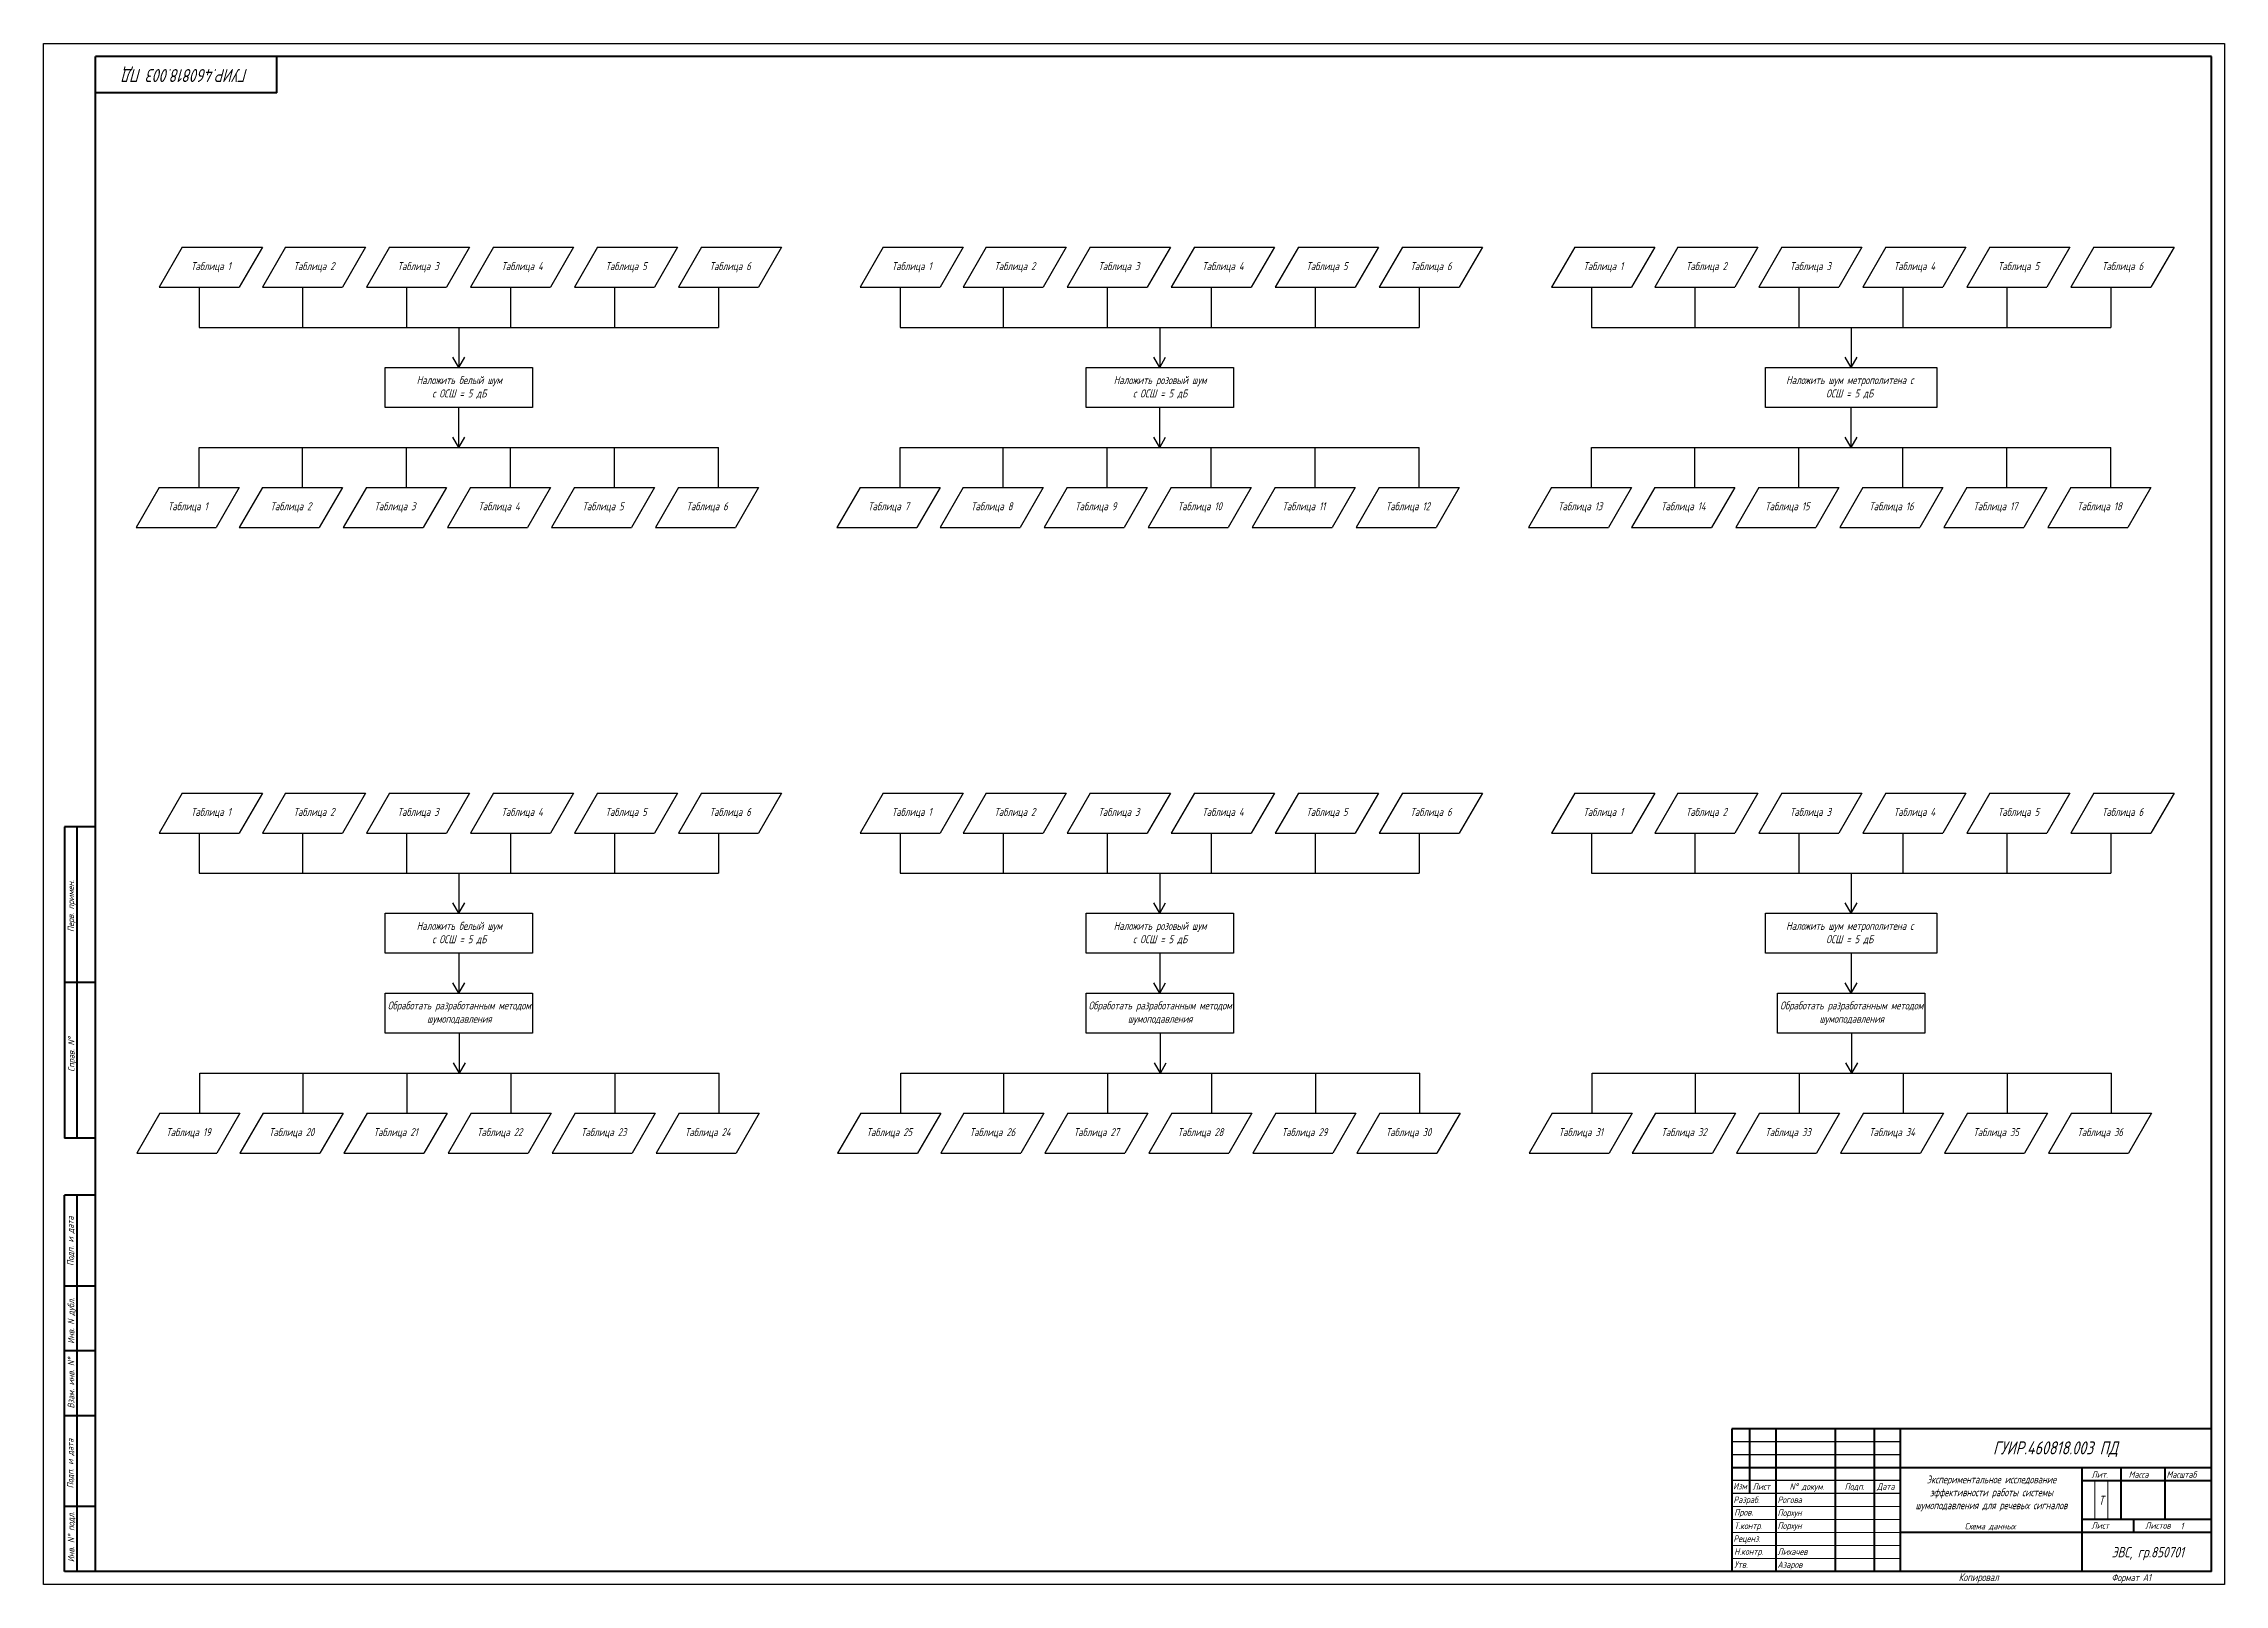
# Model space of a CAD drawing. Extents: x 1752 to 5639, y -294 to 668.
# Drawn here: x 1752 to 2593, y 74 to 668 of the extents above; entities that cross this region are included whole.
import ezdxf

# ---------------------------------------------------------------- set-up
doc = ezdxf.new("R2010")
doc.units = 0
doc.header["$MEASUREMENT"] = 0
doc.layers.get('0').update_dxf_attribs({"linetype": 'CONTINUOUS'})
doc.layers.add('KONTUR', color=7, linetype='CONTINUOUS')
for name, color, linetype, lineweight in [('Основная', 7, 'CONTINUOUS', 40), ('текст', 7, 'CONTINUOUS', 30), ('тонкая', 7, 'CONTINUOUS', 20)]:
    doc.layers.add(name, color=color, linetype=linetype, lineweight=lineweight)
doc.styles.add('стиль1', font='romans.shx', dxfattribs={"width": 0.75, "oblique": 15, "height": 3.5})

msp = doc.modelspace()

# ---------------------------------------------------------------- linework, layer by layer
for p, q in [((1805.03, 589.05), (1796.12, 573.62)), ((1805.03, 589.05), (1835.89, 589.05)), ((1835.89, 589.05), (1826.98, 573.62)), ((1844.8, 589.05), (1835.89, 573.62)), ((1844.8, 589.05), (1875.66, 589.05)), ((1875.66, 589.05), (1866.76, 573.62)), ((1884.92, 589.05), (1876.01, 573.62)), ((1884.92, 589.05), (1915.79, 589.05)), ((1915.79, 589.05), (1906.88, 573.62)), ((1925.04, 589.05), (1916.13, 573.62)), ((1925.04, 589.05), (1955.91, 589.05)), ((1955.91, 589.05), (1947, 573.62)), ((1965.16, 589.05), (1956.26, 573.62)), ((1965.16, 589.05), (1996.03, 589.05)), ((1996.03, 589.05), (1987.12, 573.62)), ((2005.29, 589.05), (1996.38, 573.62)), ((2005.29, 589.05), (2036.15, 589.05)), ((2036.15, 589.05), (2027.24, 573.62)), ((2075.29, 589.05), (2066.38, 573.62)), ((2075.29, 589.05), (2106.16, 589.05)), ((2106.16, 589.05), (2097.25, 573.62)), ((2115.06, 589.05), (2106.16, 573.62)), ((2115.06, 589.05), (2145.93, 589.05)), ((2145.93, 589.05), (2137.02, 573.62)), ((2155.19, 589.05), (2146.28, 573.62)), ((2155.19, 589.05), (2186.05, 589.05)), ((2186.05, 589.05), (2177.14, 573.62)), ((2195.31, 589.05), (2186.4, 573.62)), ((2195.31, 589.05), (2226.17, 589.05)), ((2226.17, 589.05), (2217.26, 573.62)), ((2235.43, 589.05), (2226.52, 573.62)), ((2235.43, 589.05), (2266.29, 589.05)), ((2266.29, 589.05), (2257.38, 573.62)), ((2275.55, 589.05), (2266.64, 573.62)), ((2275.55, 589.05), (2306.41, 589.05)), ((2306.41, 589.05), (2297.5, 573.62)), ((2342, 589.05), (2333.09, 573.62)), ((2342, 589.05), (2372.86, 589.05)), ((2372.86, 589.05), (2363.95, 573.62)), ((2381.77, 589.05), (2372.86, 573.62)), ((2381.77, 589.05), (2412.63, 589.05)), ((2412.63, 589.05), (2403.72, 573.62)), ((2421.89, 589.05), (2412.98, 573.62)), ((2421.89, 589.05), (2452.75, 589.05)), ((2452.75, 589.05), (2443.84, 573.62)), ((2462.01, 589.05), (2453.1, 573.62)), ((2462.01, 589.05), (2492.87, 589.05)), ((2492.87, 589.05), (2483.97, 573.62)), ((2502.13, 589.05), (2493.22, 573.62)), ((2502.13, 589.05), (2532.99, 589.05)), ((2532.99, 589.05), (2524.09, 573.62)), ((2542.25, 589.05), (2533.34, 573.62)), ((2542.25, 589.05), (2573.12, 589.05)), ((2573.12, 589.05), (2564.21, 573.62)), ((1796.12, 573.62), (1826.98, 573.62)), ((1811.55, 573.62), (1811.55, 558.19)), ((1835.89, 573.62), (1866.76, 573.62)), ((1851.32, 573.62), (1851.32, 558.19)), ((1876.01, 573.62), (1906.88, 573.62)), ((1891.44, 573.62), (1891.44, 558.19)), ((1916.13, 573.62), (1947, 573.62)), ((1931.57, 573.62), (1931.57, 558.19)), ((1956.26, 573.62), (1987.12, 573.62)), ((1971.69, 573.62), (1971.69, 558.19)), ((1996.38, 573.62), (2027.24, 573.62)), ((2011.81, 573.62), (2011.81, 558.19)), ((2066.38, 573.62), (2097.25, 573.62)), ((2081.82, 573.62), (2081.82, 558.19)), ((2106.16, 573.62), (2137.02, 573.62)), ((2121.59, 573.62), (2121.59, 558.19)), ((2146.28, 573.62), (2177.14, 573.62)), ((2161.71, 573.62), (2161.71, 558.19)), ((2186.4, 573.62), (2217.26, 573.62)), ((2201.83, 573.62), (2201.83, 558.19)), ((2226.52, 573.62), (2257.38, 573.62)), ((2241.95, 573.62), (2241.95, 558.19)), ((2266.64, 573.62), (2297.5, 573.62)), ((2282.07, 573.62), (2282.07, 558.19)), ((2333.09, 573.62), (2363.95, 573.62)), ((2348.52, 573.62), (2348.52, 558.19)), ((2372.86, 573.62), (2403.72, 573.62)), ((2388.29, 573.62), (2388.29, 558.19)), ((2412.98, 573.62), (2443.84, 573.62)), ((2428.41, 573.62), (2428.41, 558.19)), ((2453.1, 573.62), (2483.97, 573.62)), ((2468.53, 573.62), (2468.53, 558.19)), ((2493.22, 573.62), (2524.09, 573.62)), ((2508.65, 573.62), (2508.65, 558.19)), ((2533.34, 573.62), (2564.21, 573.62)), ((2548.78, 573.62), (2548.78, 558.19)), ((1811.55, 558.19), (2011.81, 558.19)), ((1911.68, 558.19), (1911.68, 542.76)), ((2081.82, 558.19), (2282.07, 558.19)), ((2181.94, 558.19), (2181.94, 542.76)), ((2348.52, 558.19), (2548.78, 558.19)), ((2448.65, 558.19), (2448.65, 542.76)), ((1911.68, 542.76), (1909.38, 546.75)), ((1911.68, 542.76), (1913.98, 546.75)), ((2181.94, 542.76), (2179.64, 546.75)), ((2181.94, 542.76), (2184.24, 546.75)), ((2448.65, 542.76), (2446.35, 546.75)), ((2448.65, 542.76), (2450.95, 546.75)), ((1883.26, 542.76), (1940.1, 542.76)), ((1883.26, 527.33), (1883.26, 542.76)), ((1940.1, 542.76), (1940.1, 527.33)), ((2153.53, 542.76), (2210.36, 542.76)), ((2153.53, 527.33), (2153.53, 542.76)), ((2210.36, 542.76), (2210.36, 527.33)), ((2415.63, 542.76), (2481.67, 542.76)), ((2415.63, 527.33), (2415.63, 542.76)), ((2481.67, 542.76), (2481.67, 527.33)), ((1940.1, 527.33), (1883.26, 527.33)), ((1911.68, 511.9), (1911.68, 527.33)), ((2210.36, 527.33), (2153.53, 527.33)), ((2181.94, 511.9), (2181.94, 527.33)), ((2481.67, 527.33), (2415.63, 527.33)), ((2448.65, 511.9), (2448.65, 527.33)), ((1911.68, 511.9), (1909.38, 515.88)), ((1911.68, 511.9), (1913.98, 515.88)), ((2181.94, 511.9), (2179.64, 515.88)), ((2181.94, 511.9), (2184.24, 515.88)), ((2448.65, 511.9), (2446.35, 515.88)), ((2448.65, 511.9), (2450.95, 515.88)), ((1811.55, 496.47), (1811.55, 511.9)), ((1811.55, 511.9), (2011.81, 511.9)), ((1851.32, 496.47), (1851.32, 511.9)), ((1891.44, 496.47), (1891.44, 511.9)), ((1931.57, 496.47), (1931.57, 511.9)), ((1971.69, 496.47), (1971.69, 511.9)), ((2011.81, 496.47), (2011.81, 511.9)), ((2081.82, 496.47), (2081.82, 511.9)), ((2081.82, 511.9), (2282.07, 511.9)), ((2121.59, 496.47), (2121.59, 511.9)), ((2161.71, 496.47), (2161.71, 511.9)), ((2201.83, 496.47), (2201.83, 511.9)), ((2241.95, 496.47), (2241.95, 511.9)), ((2282.07, 496.47), (2282.07, 511.9)), ((2348.52, 496.47), (2348.52, 511.9)), ((2348.52, 511.9), (2548.78, 511.9)), ((2388.29, 496.47), (2388.29, 511.9)), ((2428.41, 496.47), (2428.41, 511.9)), ((2468.53, 496.47), (2468.53, 511.9)), ((2508.65, 496.47), (2508.65, 511.9)), ((2548.78, 496.47), (2548.78, 511.9)), ((1796.12, 496.47), (1787.21, 481.04)), ((1796.12, 496.47), (1826.98, 496.47)), ((1826.98, 496.47), (1818.08, 481.04)), ((1835.89, 496.47), (1826.98, 481.04)), ((1835.89, 496.47), (1866.76, 496.47)), ((1866.76, 496.47), (1857.85, 481.04)), ((1876.01, 496.47), (1867.1, 481.04)), ((1876.01, 496.47), (1906.88, 496.47)), ((1906.88, 496.47), (1897.97, 481.04)), ((1916.13, 496.47), (1907.23, 481.04)), ((1916.13, 496.47), (1947, 496.47)), ((1947, 496.47), (1938.09, 481.04)), ((1956.26, 496.47), (1947.35, 481.04)), ((1956.26, 496.47), (1987.12, 496.47)), ((1987.12, 496.47), (1978.21, 481.04)), ((1996.38, 496.47), (1987.47, 481.04)), ((1996.38, 496.47), (2027.24, 496.47)), ((2027.24, 496.47), (2018.33, 481.04)), ((2066.38, 496.47), (2057.48, 481.04)), ((2066.38, 496.47), (2097.25, 496.47)), ((2097.25, 496.47), (2088.34, 481.04)), ((2106.16, 496.47), (2097.25, 481.04)), ((2106.16, 496.47), (2137.02, 496.47)), ((2137.02, 496.47), (2128.11, 481.04)), ((2146.28, 496.47), (2137.37, 481.04)), ((2146.28, 496.47), (2177.14, 496.47)), ((2177.14, 496.47), (2168.23, 481.04)), ((2186.4, 496.47), (2177.49, 481.04)), ((2186.4, 496.47), (2217.26, 496.47)), ((2217.26, 496.47), (2208.35, 481.04)), ((2226.52, 496.47), (2217.61, 481.04)), ((2226.52, 496.47), (2257.38, 496.47)), ((2257.38, 496.47), (2248.47, 481.04)), ((2266.64, 496.47), (2257.73, 481.04)), ((2266.64, 496.47), (2297.5, 496.47)), ((2297.5, 496.47), (2288.59, 481.04)), ((2333.09, 496.47), (2324.18, 481.04)), ((2333.09, 496.47), (2363.95, 496.47)), ((2363.95, 496.47), (2355.04, 481.04)), ((2372.86, 496.47), (2363.95, 481.04)), ((2372.86, 496.47), (2403.72, 496.47)), ((2403.72, 496.47), (2394.81, 481.04)), ((2412.98, 496.47), (2404.07, 481.04)), ((2412.98, 496.47), (2443.84, 496.47)), ((2443.84, 496.47), (2434.94, 481.04)), ((2453.1, 496.47), (2444.19, 481.04)), ((2453.1, 496.47), (2483.97, 496.47)), ((2483.97, 496.47), (2475.06, 481.04)), ((2493.22, 496.47), (2484.31, 481.04)), ((2493.22, 496.47), (2524.09, 496.47)), ((2524.09, 496.47), (2515.18, 481.04)), ((2533.34, 496.47), (2524.44, 481.04)), ((2533.34, 496.47), (2564.21, 496.47)), ((2564.21, 496.47), (2555.3, 481.04)), ((1787.21, 481.04), (1818.08, 481.04)), ((1826.98, 481.04), (1857.85, 481.04)), ((1867.1, 481.04), (1897.97, 481.04)), ((1907.23, 481.04), (1938.09, 481.04)), ((1947.35, 481.04), (1978.21, 481.04)), ((1987.47, 481.04), (2018.33, 481.04)), ((2057.48, 481.04), (2088.34, 481.04)), ((2097.25, 481.04), (2128.11, 481.04)), ((2137.37, 481.04), (2168.23, 481.04)), ((2177.49, 481.04), (2208.35, 481.04)), ((2217.61, 481.04), (2248.47, 481.04)), ((2257.73, 481.04), (2288.59, 481.04)), ((2324.18, 481.04), (2355.04, 481.04)), ((2363.95, 481.04), (2394.81, 481.04)), ((2404.07, 481.04), (2434.94, 481.04)), ((2444.19, 481.04), (2475.06, 481.04)), ((2484.31, 481.04), (2515.18, 481.04)), ((2524.44, 481.04), (2555.3, 481.04)), ((1805.03, 378.63), (1796.12, 363.2)), ((1805.03, 378.63), (1835.89, 378.63)), ((1835.89, 378.63), (1826.98, 363.2)), ((1844.8, 378.63), (1835.89, 363.2)), ((1844.8, 378.63), (1875.66, 378.63)), ((1875.66, 378.63), (1866.76, 363.2)), ((1884.92, 378.63), (1876.01, 363.2)), ((1884.92, 378.63), (1915.79, 378.63)), ((1915.79, 378.63), (1906.88, 363.2)), ((1925.04, 378.63), (1916.13, 363.2)), ((1925.04, 378.63), (1955.91, 378.63)), ((1955.91, 378.63), (1947, 363.2)), ((1965.16, 378.63), (1956.26, 363.2)), ((1965.16, 378.63), (1996.03, 378.63)), ((1996.03, 378.63), (1987.12, 363.2)), ((2005.29, 378.63), (1996.38, 363.2)), ((2005.29, 378.63), (2036.15, 378.63)), ((2036.15, 378.63), (2027.24, 363.2)), ((2075.29, 378.63), (2066.38, 363.2)), ((2075.29, 378.63), (2106.16, 378.63)), ((2106.16, 378.63), (2097.25, 363.2)), ((2115.06, 378.63), (2106.16, 363.2)), ((2115.06, 378.63), (2145.93, 378.63)), ((2145.93, 378.63), (2137.02, 363.2)), ((2155.19, 378.63), (2146.28, 363.2)), ((2155.19, 378.63), (2186.05, 378.63)), ((2186.05, 378.63), (2177.14, 363.2)), ((2195.31, 378.63), (2186.4, 363.2)), ((2195.31, 378.63), (2226.17, 378.63)), ((2226.17, 378.63), (2217.26, 363.2)), ((2235.43, 378.63), (2226.52, 363.2)), ((2235.43, 378.63), (2266.29, 378.63)), ((2266.29, 378.63), (2257.38, 363.2)), ((2275.55, 378.63), (2266.64, 363.2)), ((2275.55, 378.63), (2306.41, 378.63)), ((2306.41, 378.63), (2297.5, 363.2)), ((2342, 378.63), (2333.09, 363.2)), ((2342, 378.63), (2372.86, 378.63)), ((2372.86, 378.63), (2363.95, 363.2)), ((2381.77, 378.63), (2372.86, 363.2)), ((2381.77, 378.63), (2412.63, 378.63)), ((2412.63, 378.63), (2403.72, 363.2)), ((2421.89, 378.63), (2412.98, 363.2)), ((2421.89, 378.63), (2452.75, 378.63)), ((2452.75, 378.63), (2443.84, 363.2)), ((2462.01, 378.63), (2453.1, 363.2)), ((2462.01, 378.63), (2492.87, 378.63)), ((2492.87, 378.63), (2483.97, 363.2)), ((2502.13, 378.63), (2493.22, 363.2)), ((2502.13, 378.63), (2532.99, 378.63)), ((2532.99, 378.63), (2524.09, 363.2)), ((2542.25, 378.63), (2533.34, 363.2)), ((2542.25, 378.63), (2573.12, 378.63)), ((2573.12, 378.63), (2564.21, 363.2)), ((1796.12, 363.2), (1826.98, 363.2)), ((1811.55, 363.2), (1811.55, 347.77)), ((1835.89, 363.2), (1866.76, 363.2)), ((1851.32, 363.2), (1851.32, 347.77)), ((1876.01, 363.2), (1906.88, 363.2)), ((1891.44, 363.2), (1891.44, 347.77)), ((1916.13, 363.2), (1947, 363.2)), ((1931.57, 363.2), (1931.57, 347.77)), ((1956.26, 363.2), (1987.12, 363.2)), ((1971.69, 363.2), (1971.69, 347.77)), ((1996.38, 363.2), (2027.24, 363.2)), ((2011.81, 363.2), (2011.81, 347.77)), ((2066.38, 363.2), (2097.25, 363.2)), ((2081.82, 363.2), (2081.82, 347.77)), ((2106.16, 363.2), (2137.02, 363.2)), ((2121.59, 363.2), (2121.59, 347.77)), ((2146.28, 363.2), (2177.14, 363.2)), ((2161.71, 363.2), (2161.71, 347.77)), ((2186.4, 363.2), (2217.26, 363.2)), ((2201.83, 363.2), (2201.83, 347.77)), ((2226.52, 363.2), (2257.38, 363.2)), ((2241.95, 363.2), (2241.95, 347.77)), ((2266.64, 363.2), (2297.5, 363.2)), ((2282.07, 363.2), (2282.07, 347.77)), ((2333.09, 363.2), (2363.95, 363.2)), ((2348.52, 363.2), (2348.52, 347.77)), ((2372.86, 363.2), (2403.72, 363.2)), ((2388.29, 363.2), (2388.29, 347.77)), ((2412.98, 363.2), (2443.84, 363.2)), ((2428.41, 363.2), (2428.41, 347.77)), ((2453.1, 363.2), (2483.97, 363.2)), ((2468.53, 363.2), (2468.53, 347.77)), ((2493.22, 363.2), (2524.09, 363.2)), ((2508.65, 363.2), (2508.65, 347.77)), ((2533.34, 363.2), (2564.21, 363.2)), ((2548.78, 363.2), (2548.78, 347.77)), ((1811.55, 347.77), (2011.81, 347.77)), ((1911.68, 347.77), (1911.68, 332.34)), ((2081.82, 347.77), (2282.07, 347.77)), ((2181.94, 347.77), (2181.94, 332.34)), ((2348.52, 347.77), (2548.78, 347.77)), ((2448.65, 347.77), (2448.65, 332.34)), ((1883.26, 332.34), (1940.1, 332.34)), ((1883.26, 316.91), (1883.26, 332.34)), ((1911.68, 332.34), (1909.38, 336.32)), ((1911.68, 332.34), (1913.98, 336.32)), ((1940.1, 332.34), (1940.1, 316.91)), ((2153.53, 332.34), (2210.36, 332.34)), ((2153.53, 316.91), (2153.53, 332.34)), ((2181.94, 332.34), (2179.64, 336.32)), ((2181.94, 332.34), (2184.24, 336.32)), ((2210.36, 332.34), (2210.36, 316.91)), ((2415.63, 332.34), (2481.67, 332.34)), ((2415.63, 316.91), (2415.63, 332.34)), ((2448.65, 332.34), (2446.35, 336.32)), ((2448.65, 332.34), (2450.95, 336.32)), ((2481.67, 332.34), (2481.67, 316.91)), ((1940.1, 316.91), (1883.26, 316.91)), ((1911.68, 316.91), (1911.68, 301.48)), ((2210.36, 316.91), (2153.53, 316.91)), ((2181.94, 316.91), (2181.94, 301.48)), ((2481.67, 316.91), (2415.63, 316.91)), ((2448.65, 316.91), (2448.65, 301.48)), ((1911.68, 301.48), (1909.38, 305.46)), ((1911.68, 301.48), (1913.98, 305.46)), ((2181.94, 301.48), (2179.64, 305.46)), ((2181.94, 301.48), (2184.24, 305.46)), ((2448.65, 301.48), (2446.35, 305.46)), ((2448.65, 301.48), (2450.95, 305.46)), ((1883.26, 301.48), (1940.1, 301.48)), ((1883.26, 286.05), (1883.26, 301.48)), ((1940.1, 301.48), (1940.1, 286.05)), ((2153.53, 301.48), (2210.36, 301.48)), ((2153.53, 286.05), (2153.53, 301.48)), ((2210.36, 301.48), (2210.36, 286.05)), ((2420.23, 301.48), (2477.07, 301.48)), ((2420.23, 286.05), (2420.23, 301.48)), ((2477.07, 301.48), (2477.07, 286.05)), ((1940.1, 286.05), (1883.26, 286.05)), ((1911.94, 270.62), (1911.94, 286.05)), ((2210.36, 286.05), (2153.53, 286.05)), ((2182.2, 270.62), (2182.2, 286.05)), ((2477.07, 286.05), (2420.23, 286.05)), ((2448.91, 270.62), (2448.91, 286.05)), ((1811.81, 255.18), (1811.81, 270.62)), ((1811.81, 270.62), (2012.07, 270.62)), ((1851.58, 255.18), (1851.58, 270.62)), ((1891.7, 255.18), (1891.7, 270.62)), ((1911.94, 270.62), (1909.64, 274.6)), ((1911.94, 270.62), (1914.24, 274.6)), ((1931.83, 255.18), (1931.83, 270.62)), ((1971.95, 255.18), (1971.95, 270.62)), ((2012.07, 255.18), (2012.07, 270.62)), ((2082.07, 255.18), (2082.07, 270.62)), ((2082.07, 270.62), (2282.33, 270.62)), ((2121.85, 255.18), (2121.85, 270.62)), ((2161.97, 255.18), (2161.97, 270.62)), ((2182.2, 270.62), (2179.9, 274.6)), ((2182.2, 270.62), (2184.5, 274.6)), ((2202.09, 255.18), (2202.09, 270.62)), ((2242.21, 255.18), (2242.21, 270.62)), ((2282.33, 255.18), (2282.33, 270.62)), ((2348.78, 255.18), (2348.78, 270.62)), ((2348.78, 270.62), (2549.03, 270.62)), ((2388.55, 255.18), (2388.55, 270.62)), ((2428.67, 255.18), (2428.67, 270.62)), ((2448.91, 270.62), (2446.61, 274.6)), ((2448.91, 270.62), (2451.21, 274.6)), ((2468.79, 255.18), (2468.79, 270.62)), ((2508.91, 255.18), (2508.91, 270.62)), ((2549.03, 255.18), (2549.03, 270.62)), ((1796.38, 255.18), (1787.47, 239.75)), ((1796.38, 255.18), (1827.24, 255.18)), ((1827.24, 255.18), (1818.33, 239.75)), ((1836.15, 255.18), (1827.24, 239.75)), ((1836.15, 255.18), (1867.01, 255.18)), ((1867.01, 255.18), (1858.11, 239.75)), ((1876.27, 255.18), (1867.36, 239.75)), ((1876.27, 255.18), (1907.14, 255.18)), ((1907.14, 255.18), (1898.23, 239.75)), ((1916.39, 255.18), (1907.49, 239.75)), ((1916.39, 255.18), (1947.26, 255.18)), ((1947.26, 255.18), (1938.35, 239.75)), ((1956.51, 255.18), (1947.61, 239.75)), ((1956.51, 255.18), (1987.38, 255.18)), ((1987.38, 255.18), (1978.47, 239.75)), ((1996.64, 255.18), (1987.73, 239.75)), ((1996.64, 255.18), (2027.5, 255.18)), ((2027.5, 255.18), (2018.59, 239.75)), ((2066.64, 255.18), (2057.73, 239.75)), ((2066.64, 255.18), (2097.51, 255.18)), ((2097.51, 255.18), (2088.6, 239.75)), ((2106.42, 255.18), (2097.51, 239.75)), ((2106.42, 255.18), (2137.28, 255.18)), ((2137.28, 255.18), (2128.37, 239.75)), ((2146.54, 255.18), (2137.63, 239.75)), ((2146.54, 255.18), (2177.4, 255.18)), ((2177.4, 255.18), (2168.49, 239.75)), ((2186.66, 255.18), (2177.75, 239.75)), ((2186.66, 255.18), (2217.52, 255.18)), ((2217.52, 255.18), (2208.61, 239.75)), ((2226.78, 255.18), (2217.87, 239.75)), ((2226.78, 255.18), (2257.64, 255.18)), ((2257.64, 255.18), (2248.73, 239.75)), ((2266.9, 255.18), (2257.99, 239.75)), ((2266.9, 255.18), (2297.76, 255.18)), ((2297.76, 255.18), (2288.85, 239.75)), ((2333.35, 255.18), (2324.44, 239.75)), ((2333.35, 255.18), (2364.21, 255.18)), ((2364.21, 255.18), (2355.3, 239.75)), ((2373.12, 255.18), (2364.21, 239.75)), ((2373.12, 255.18), (2403.98, 255.18)), ((2403.98, 255.18), (2395.07, 239.75)), ((2413.24, 255.18), (2404.33, 239.75)), ((2413.24, 255.18), (2444.1, 255.18)), ((2444.1, 255.18), (2435.19, 239.75)), ((2453.36, 255.18), (2444.45, 239.75)), ((2453.36, 255.18), (2484.22, 255.18)), ((2484.22, 255.18), (2475.32, 239.75)), ((2493.48, 255.18), (2484.57, 239.75)), ((2493.48, 255.18), (2524.35, 255.18)), ((2524.35, 255.18), (2515.44, 239.75)), ((2533.6, 255.18), (2524.69, 239.75)), ((2533.6, 255.18), (2564.47, 255.18)), ((2564.47, 255.18), (2555.56, 239.75)), ((1787.47, 239.75), (1818.33, 239.75)), ((1827.24, 239.75), (1858.11, 239.75)), ((1867.36, 239.75), (1898.23, 239.75)), ((1907.49, 239.75), (1938.35, 239.75)), ((1947.61, 239.75), (1978.47, 239.75)), ((1987.73, 239.75), (2018.59, 239.75)), ((2057.73, 239.75), (2088.6, 239.75)), ((2097.51, 239.75), (2128.37, 239.75)), ((2137.63, 239.75), (2168.49, 239.75)), ((2177.75, 239.75), (2208.61, 239.75)), ((2217.87, 239.75), (2248.73, 239.75)), ((2257.99, 239.75), (2288.85, 239.75)), ((2324.44, 239.75), (2355.3, 239.75)), ((2364.21, 239.75), (2395.07, 239.75)), ((2404.33, 239.75), (2435.19, 239.75)), ((2444.45, 239.75), (2475.32, 239.75)), ((2484.57, 239.75), (2515.44, 239.75)), ((2524.69, 239.75), (2555.56, 239.75)), ((2467.54, 128.57), (2402.54, 128.57)), ((2467.54, 123.57), (2402.54, 123.57)), ((2467.54, 113.57), (2402.54, 113.57)), ((2467.54, 108.57), (2402.54, 108.57)), ((2537.54, 78.57), (2537.54, 78.57))]:
    msp.add_line(p, q)
at = {"layer": 'KONTUR'}
for p, q in [((1751.54, 73.57), (1751.54, 667.57)), ((1751.54, 667.57), (2592.54, 667.57)), ((2592.54, 667.57), (2592.54, 73.57)), ((2592.54, 73.57), (1751.54, 73.57))]:
    msp.add_line(p, q, dxfattribs=at)
at = {"layer": 'Основная'}
for p, q in [((1771.54, 118.57), (1771.54, 662.57)), ((2587.54, 662.57), (1771.54, 662.57)), ((1841.54, 648.57), (1841.54, 662.57)), ((2587.54, 78.57), (2587.54, 662.57)), ((1841.54, 648.57), (1771.54, 648.57)), ((1759.54, 365.57), (1759.54, 245.57)), ((1771.54, 365.57), (1759.54, 365.57)), ((1764.54, 245.57), (1764.54, 365.57)), ((1771.54, 305.57), (1759.54, 305.57)), ((1771.54, 245.57), (1759.54, 245.57)), ((1759.54, 78.57), (1759.54, 223.57)), ((1771.54, 223.57), (1759.54, 223.57)), ((1764.54, 78.57), (1764.54, 223.57)), ((1771.54, 188.57), (1759.54, 188.57)), ((1771.54, 163.57), (1759.54, 163.57)), ((1771.54, 138.57), (1759.54, 138.57)), ((2402.54, 133.57), (2402.54, 78.57)), ((2587.54, 133.57), (2402.54, 133.57)), ((2409.54, 108.57), (2409.54, 133.57)), ((2419.54, 133.57), (2419.54, 78.57)), ((2442.54, 78.57), (2442.54, 133.57)), ((2457.54, 133.57), (2457.54, 78.57)), ((2467.54, 133.57), (2467.54, 78.57)), ((1771.54, 78.57), (1771.54, 118.57)), ((2402.54, 118.57), (2587.54, 118.57)), ((2537.54, 118.57), (2537.54, 78.57)), ((2552.54, 118.57), (2552.54, 98.57)), ((2569.54, 118.57), (2569.54, 98.57)), ((2537.54, 113.57), (2587.54, 113.57)), ((1771.54, 103.57), (1759.54, 103.57)), ((2587.54, 93.57), (2467.54, 93.57)), ((2587.54, 98.57), (2537.54, 98.57)), ((2557.54, 98.57), (2557.54, 93.57)), ((2587.54, 78.57), (1759.54, 78.57))]:
    msp.add_line(p, q, dxfattribs=at)
at = {"layer": 'тонкая'}
for p, q in [((2542.53, 113.36), (2542.53, 98.57)), ((2547.6, 113.36), (2547.6, 98.57)), ((2402.54, 103.57), (2467.54, 103.57)), ((2467.54, 98.57), (2402.54, 98.57)), ((2467.54, 93.57), (2402.54, 93.57))]:
    msp.add_line(p, q, dxfattribs=at)
for points in [[(2402.54, 88.57), (2467.54, 88.57)], [(2402.54, 83.57), (2467.54, 83.57)]]:
    msp.add_lwpolyline(points, dxfattribs=at)

# ---------------------------------------------------------------- texts
at = {"layer": 'текст', "style": 'стиль1', "oblique": 15, "width": 0.75}
for s, p in [('Перв. примен.', (1763.29, 325.08)), ('Справ. N%%d', (1763.45, 271.2)), ('Подп. и дата', (1763.11, 196.34)), ('Инв. N дубл.', (1763.36, 166.32)), ('Взам. инв. N%%d', (1763.36, 141.39)), ('Подп. и дата', (1763.06, 110.6)), ('Инв. N%%d подл.', (1763.36, 82.14))]:
    msp.add_text(s, height=2.5, rotation=90, dxfattribs=at).set_placement(p)
for s, height, p in [('Изм', 2.5, (2403.08, 110.18)), ('Лист', 2.5, (2410.56, 110.03)), ('N%%d докум. ', 2.5, (2424.84, 110.03)), ('Подп.', 2.5, (2446.09, 110.03)), ('Дата', 2.5, (2458.55, 110.03)), ('Лит.', 2.5, (2541.26, 114.64)), ('Масса', 2.5, (2555.63, 114.64)), ('Масштаб', 2.5, (2570.22, 114.64)), ('Разраб.', 2.5, (2403.2, 104.93)), ('Пров.', 2.5, (2403.5, 100.1)), ('Рогова', 2.5, (2420.2, 104.93)), ('Порхун', 2.5, (2420.2, 99.93)), ('Т.контр.', 2.5, (2403.5, 94.9)), ('Порхун', 2.5, (2420.2, 94.93)), ('Лист', 2.5, (2541.26, 95.02)), ('Листов', 2.5, (2561.98, 95.02)), ('Реценз.', 2.5, (2403.2, 89.93)), ('Н.контр.', 2.5, (2403.5, 84.98)), ('Лихачев', 2.5, (2420.2, 84.93)), ('Утв.', 2.5, (2403.5, 79.96)), ('Азаров', 2.5, (2420.2, 79.93)), ('Копировал', 3, (2490.07, 74.82)), ('Формат А1', 2.75, (2549, 74.82))]:
    msp.add_text(s, height=height, dxfattribs=at).set_placement(p)
at = {"layer": 'текст', "insert": (1806.31, 655.79), "char_height": 5, "attachment_point": 5, "rotation": 180, "style": 'стиль1'}
msp.add_mtext_dynamic_manual_height_columns('\\pxt13;ГУИР.460818.003 ПД', width=119.6512, gutter_width=75, heights=[14.84], dxfattribs=at)
at = {"layer": 'текст', "attachment_point": 5, "style": 'стиль1'}
for s, width, gutter_width, heights, insert, char_height in [('\\A1;\\pxqc;Таблица 1', 21.7752, 3.05, [13.41], (1816.04, 581.37), 3.0862), ('\\A1;\\pxqc;Таблица 2', 21.7752, 3.05, [13.41], (1855.81, 581.37), 3.0862), ('\\A1;\\pxqc;Таблица 3', 21.7752, 3.05, [13.41], (1895.94, 581.37), 3.0862), ('\\A1;\\pxqc;Таблица 4', 21.7752, 3.05, [13.41], (1936.06, 581.37), 3.0862), ('\\A1;\\pxqc;Таблица 5', 21.7752, 3.05, [13.41], (1976.18, 581.37), 3.0862), ('\\A1;\\pxqc;Таблица 6', 21.7752, 3.05, [13.41], (2016.3, 581.37), 3.0862), ('\\A1;\\pxqc;Таблица 1', 21.7752, 3.05, [13.41], (2086.31, 581.37), 3.0862), ('\\A1;\\pxqc;Таблица 2', 21.7752, 3.05, [13.41], (2126.08, 581.37), 3.0862), ('\\A1;\\pxqc;Таблица 3', 21.7752, 3.05, [13.41], (2166.2, 581.37), 3.0862), ('\\A1;\\pxqc;Таблица 4', 21.7752, 3.05, [13.41], (2206.32, 581.37), 3.0862), ('\\A1;\\pxqc;Таблица 5', 21.7752, 3.05, [13.41], (2246.44, 581.37), 3.0862), ('\\A1;\\pxqc;Таблица 6', 21.7752, 3.05, [13.41], (2286.56, 581.37), 3.0862), ('\\A1;\\pxqc;Таблица 1', 21.7752, 3.05, [13.41], (2353.01, 581.37), 3.0862), ('\\A1;\\pxqc;Таблица 2', 21.7752, 3.05, [13.41], (2392.78, 581.37), 3.0862), ('\\A1;\\pxqc;Таблица 3', 21.7752, 3.05, [13.41], (2432.9, 581.37), 3.0862), ('\\A1;\\pxqc;Таблица 4', 21.7752, 3.05, [13.41], (2473.02, 581.37), 3.0862), ('\\A1;\\pxqc;Таблица 5', 21.7752, 3.05, [13.41], (2513.14, 581.37), 3.0862), ('\\A1;\\pxqc;Таблица 6', 21.7752, 3.05, [13.41], (2553.27, 581.37), 3.0862), ('\\A1;\\pxqc;Наложить белый шум\\Pс ОСШ = 5 дБ', 61.2445, 3.05, [13.41], (1911.85, 535.04), 3.0862), ('\\A1;\\pxqc;Наложить розовый шум\\Pс ОСШ = 5 дБ', 61.2445, 3.05, [13.41], (2182.11, 535.04), 3.0862), ('\\A1;\\pxqc;Наложить шум метрополитена с ОСШ = 5 дБ', 61.2445, 3.05, [13.41], (2448.03, 535.04), 3.0862), ('\\A1;\\pxqc;Таблица 1', 21.7752, 3.05, [13.41], (1807.13, 488.79), 3.0862), ('\\A1;\\pxqc;Таблица 2', 21.7752, 3.05, [13.41], (1846.91, 488.79), 3.0862), ('\\A1;\\pxqc;Таблица 3', 21.7752, 3.05, [13.41], (1887.03, 488.79), 3.0862), ('\\A1;\\pxqc;Таблица 4', 21.7752, 3.05, [13.41], (1927.15, 488.79), 3.0862), ('\\A1;\\pxqc;Таблица 5', 21.7752, 3.05, [13.41], (1967.27, 488.79), 3.0862), ('\\A1;\\pxqc;Таблица 6', 21.7752, 3.05, [13.41], (2007.39, 488.79), 3.0862), ('\\A1;\\pxqc;Таблица 7', 21.7752, 3.05, [13.41], (2077.4, 488.79), 3.0862), ('\\A1;\\pxqc;Таблица 8', 21.7752, 3.05, [13.41], (2117.17, 488.79), 3.0862), ('\\A1;\\pxqc;Таблица 9', 21.7752, 3.05, [13.41], (2157.29, 488.79), 3.0862), ('\\A1;\\pxqc;Таблица 10', 21.7752, 3.05, [13.41], (2197.41, 488.79), 3.0862), ('\\A1;\\pxqc;Таблица 11', 21.7752, 3.05, [13.41], (2237.53, 488.79), 3.0862), ('\\A1;\\pxqc;Таблица 12', 21.7752, 3.05, [13.41], (2277.65, 488.79), 3.0862), ('\\A1;\\pxqc;Таблица 13', 21.7752, 3.05, [13.41], (2344.1, 488.79), 3.0862), ('\\A1;\\pxqc;Таблица 14', 21.7752, 3.05, [13.41], (2383.87, 488.79), 3.0862), ('\\A1;\\pxqc;Таблица 15', 21.7752, 3.05, [13.41], (2423.99, 488.79), 3.0862), ('\\A1;\\pxqc;Таблица 16', 21.7752, 3.05, [13.41], (2464.12, 488.79), 3.0862), ('\\A1;\\pxqc;Таблица 17', 21.7752, 3.05, [13.41], (2504.24, 488.79), 3.0862), ('\\A1;\\pxqc;Таблица 18', 21.7752, 3.05, [13.41], (2544.36, 488.79), 3.0862), ('\\A1;\\pxqc;Таблица 1', 21.7752, 3.05, [13.41], (1816.04, 370.95), 3.0862), ('\\A1;\\pxqc;Таблица 2', 21.7752, 3.05, [13.41], (1855.81, 370.95), 3.0862), ('\\A1;\\pxqc;Таблица 3', 21.7752, 3.05, [13.41], (1895.94, 370.95), 3.0862), ('\\A1;\\pxqc;Таблица 4', 21.7752, 3.05, [13.41], (1936.06, 370.95), 3.0862), ('\\A1;\\pxqc;Таблица 5', 21.7752, 3.05, [13.41], (1976.18, 370.95), 3.0862), ('\\A1;\\pxqc;Таблица 6', 21.7752, 3.05, [13.41], (2016.3, 370.95), 3.0862), ('\\A1;\\pxqc;Таблица 1', 21.7752, 3.05, [13.41], (2086.31, 370.95), 3.0862), ('\\A1;\\pxqc;Таблица 2', 21.7752, 3.05, [13.41], (2126.08, 370.95), 3.0862), ('\\A1;\\pxqc;Таблица 3', 21.7752, 3.05, [13.41], (2166.2, 370.95), 3.0862), ('\\A1;\\pxqc;Таблица 4', 21.7752, 3.05, [13.41], (2206.32, 370.95), 3.0862), ('\\A1;\\pxqc;Таблица 5', 21.7752, 3.05, [13.41], (2246.44, 370.95), 3.0862), ('\\A1;\\pxqc;Таблица 6', 21.7752, 3.05, [13.41], (2286.56, 370.95), 3.0862), ('\\A1;\\pxqc;Таблица 1', 21.7752, 3.05, [13.41], (2353.01, 370.95), 3.0862), ('\\A1;\\pxqc;Таблица 2', 21.7752, 3.05, [13.41], (2392.78, 370.95), 3.0862), ('\\A1;\\pxqc;Таблица 3', 21.7752, 3.05, [13.41], (2432.9, 370.95), 3.0862), ('\\A1;\\pxqc;Таблица 4', 21.7752, 3.05, [13.41], (2473.02, 370.95), 3.0862), ('\\A1;\\pxqc;Таблица 5', 21.7752, 3.05, [13.41], (2513.14, 370.95), 3.0862), ('\\A1;\\pxqc;Таблица 6', 21.7752, 3.05, [13.41], (2553.27, 370.95), 3.0862), ('\\A1;\\pxqc;Наложить белый шум\\Pс ОСШ = 5 дБ', 61.2445, 3.05, [13.41], (1911.85, 324.62), 3.0862), ('\\A1;\\pxqc;Наложить розовый шум\\Pс ОСШ = 5 дБ', 61.2445, 3.05, [13.41], (2182.11, 324.62), 3.0862), ('\\A1;\\pxqc;Наложить шум метрополитена с ОСШ = 5 дБ', 61.2445, 3.05, [13.41], (2448.03, 324.62), 3.0862), ('\\A1;\\pxqc;Обработать разработанным методом шумоподавления', 61.2445, 3.05, [13.41], (1911.85, 293.76), 3.0862), ('\\A1;\\pxqc;Обработать разработанным методом шумоподавления', 61.2445, 3.05, [13.41], (2182.11, 293.76), 3.0862), ('\\A1;\\pxqc;Обработать разработанным методом шумоподавления', 61.2445, 3.05, [13.41], (2448.82, 293.76), 3.0862), ('\\A1;\\pxqc;Таблица 19', 21.7752, 3.05, [13.41], (1807.39, 247.5), 3.0862), ('\\A1;\\pxqc;Таблица 20', 21.7752, 3.05, [13.41], (1847.17, 247.5), 3.0862), ('\\A1;\\pxqc;Таблица 21', 21.7752, 3.05, [13.41], (1887.29, 247.5), 3.0862), ('\\A1;\\pxqc;Таблица 22', 21.7752, 3.05, [13.41], (1927.41, 247.5), 3.0862), ('\\A1;\\pxqc;Таблица 23', 21.7752, 3.05, [13.41], (1967.53, 247.5), 3.0862), ('\\A1;\\pxqc;Таблица 24', 21.7752, 3.05, [13.41], (2007.65, 247.5), 3.0862), ('\\A1;\\pxqc;Таблица 25', 21.7752, 3.05, [13.41], (2077.66, 247.5), 3.0862), ('\\A1;\\pxqc;Таблица 26', 21.7752, 3.05, [13.41], (2117.43, 247.5), 3.0862), ('\\A1;\\pxqc;Таблица 27', 21.7752, 3.05, [13.41], (2157.55, 247.5), 3.0862), ('\\A1;\\pxqc;Таблица 28', 21.7752, 3.05, [13.41], (2197.67, 247.5), 3.0862), ('\\A1;\\pxqc;Таблица 29', 21.7752, 3.05, [13.41], (2237.79, 247.5), 3.0862), ('\\A1;\\pxqc;Таблица 30', 21.7752, 3.05, [13.41], (2277.91, 247.5), 3.0862), ('\\A1;\\pxqc;Таблица 31', 21.7752, 3.05, [13.41], (2344.36, 247.5), 3.0862), ('\\A1;\\pxqc;Таблица 32', 21.7752, 3.05, [13.41], (2384.13, 247.5), 3.0862), ('\\A1;\\pxqc;Таблица 33', 21.7752, 3.05, [13.41], (2424.25, 247.5), 3.0862), ('\\A1;\\pxqc;Таблица 34', 21.7752, 3.05, [13.41], (2464.37, 247.5), 3.0862), ('\\A1;\\pxqc;Таблица 35', 21.7752, 3.05, [13.41], (2504.5, 247.5), 3.0862), ('\\A1;\\pxqc;Таблица 36', 21.7752, 3.05, [13.41], (2544.62, 247.5), 3.0862), ('\\pxt13;ГУИР.460818.003 ПД', 119.6512, 75, [14.84], (2527.36, 125.68), 5), ('\\pxqc,t13;Экспериментальное исследование эффективности работы системы шумоподавления для речевых сигналов', 68.0243, 75, [19.87], (2502.71, 108.63), 3), ('\\pxqc;Т', 5.0097, 17.5, [14.69], (2545.03, 105.97), 3.5), ('\\pxqc,t13;Схема данных', 68.0243, 75, [0], (2502.17, 95.81), 2.5), ('1', 7.152, 17.5, [3.18], (2576.21, 96.07), 2.5), ('\\pxqc,t13;ЭВС, гр.850701', 68.0243, 75, [16.93], (2562.99, 85.42), 4)]:
    msp.add_mtext_dynamic_manual_height_columns(s, width=width, gutter_width=gutter_width, heights=heights, dxfattribs=dict(at, insert=insert, char_height=char_height))

doc.saveas('drawing.dxf')
